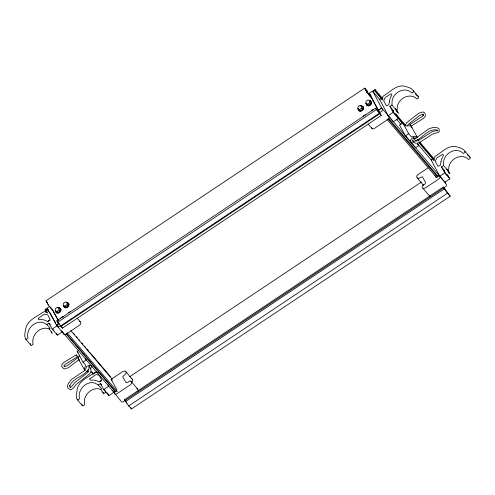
<?xml version="1.0" encoding="UTF-8"?>
<svg xmlns="http://www.w3.org/2000/svg" width="495" height="495" viewBox="0 0 495 495"><rect width="100%" height="100%" fill="white"/><g stroke="black" fill="none" stroke-linecap="round" stroke-linejoin="round"><path stroke-width="0.74" d="M413.412 90.808L418.566 96.853L418.572 98.035L417.056 99.062C412.44 94.279 404.947 95.615 400.634 100.262A10.952 8.211 -40.4 0 0 397.207 107.761L397.139 111.078L391.984 105.027L392.052 101.71A10.952 8.211 -40.4 0 1 395.48 94.217C399.793 89.57 407.286 88.228 411.902 93.017L413.418 91.99L413.56 91.154C412.422 89.075 410.194 87.801 407.93 87.281C397.782 82.721 391.922 90.932 383.73 95.758L382.635 97.051L382.567 99.421L382.152 99.699L381.181 98.301L379.591 99.359L388.198 115.725L393.352 121.77L398.32 118.454L395.777 113.794M464.947 151.278L470.101 157.323L470.108 158.505L468.598 159.532C463.976 154.749 456.483 156.086 452.17 160.733A10.952 8.211 -40.4 0 0 448.742 168.232L448.674 171.548L443.52 165.497L443.588 162.181A10.952 8.211 -40.4 0 1 447.016 154.688C451.335 150.041 458.822 148.698 463.444 153.487L464.96 152.46L465.096 151.625C463.957 149.546 461.73 148.277 459.471 147.751C449.318 143.191 443.458 151.402 435.266 156.228L434.177 157.521L434.109 159.891L433.688 160.17L432.717 158.771L431.126 159.835L439.733 176.195L444.887 182.24L449.856 178.924L447.678 174.933M48.572 310.606L48.615 311.275L49.228 311.237M436.955 130.828L437.036 130.105L437.933 130.915L436.609 129.981C427.315 128.279 422.359 139.157 414.167 141.304L412.007 140.45M55.236 310.687L55.477 308.595L57.507 307.247L59.295 307.977L60.248 309.097L60 311.182L57.971 312.537L56.189 311.807L55.236 310.687L57.018 311.423L57.971 312.537M60 311.182L59.047 310.068L59.295 307.977M63.224 305.359L63.465 303.268L65.495 301.913L67.277 302.649L68.236 303.769L67.988 305.854L65.959 307.209L64.177 306.473L63.224 305.359L65.006 306.089L65.959 307.209M67.988 305.854L67.035 304.741L67.277 302.649M357.842 108.758L358.089 106.673L360.119 105.317L361.901 106.054L362.854 107.167L362.612 109.259L360.583 110.608L358.801 109.878L357.842 108.758L359.63 109.494L360.583 110.608M362.612 109.259L361.659 108.139L361.901 106.054M365.83 103.43L366.077 101.339L368.107 99.99L369.889 100.72L370.842 101.84L370.6 103.925L368.571 105.28L366.783 104.544L365.83 103.43L367.612 104.167L368.571 105.28M370.6 103.925L369.641 102.811L369.889 100.72M138.074 391.403L138.266 390.19L137.629 389.021L131.002 381.243L130.105 380.834L127.209 382.685L125.835 382.381L122.686 376.714L125.99 373.62L126.231 372.735L125.247 371.015L123.206 371.275L111.14 379.331L116.832 389.775L116.523 391.044L115.774 391.595L114.828 391.489L113.943 392.467L121.256 401.495A1.714 1.287 -40.4 0 0 123.298 401.693L443.638 187.939L447.455 193.242L128.7 405.943L124.412 399.787L443.167 187.079L443.904 187.945M358.417 108.43L358.182 109.482L359.03 110.911L360.459 111.307L362.105 110.719L363.336 109.383L363.689 107.805L363.027 106.592M358.368 109.698L358.603 108.646M366.405 103.102L366.17 104.154L367.018 105.584L368.447 105.973L370.087 105.392L371.324 104.055L371.677 102.477L370.829 101.042L369.406 100.652M366.356 104.371L366.591 103.319M371.491 102.261L371.139 103.839L369.907 105.175L368.261 105.757L366.832 105.367M368.651 93.623L368.973 93.376L370.477 95.139M90.69 368.775L91.303 367.104L92.014 366.628L91.278 365.273M79.485 355.026L78.222 358.751L84.985 370.594M416.759 141.211L417.551 139.244M404.762 125.848L406.735 122.587L418.999 113.126L423.101 111.932L425.013 113.157L425.403 116.275L423.392 118.454L411.104 126.126L409.965 124.431L422.018 116.647L423.584 114.958L423.126 115.657L423.132 114.642L422.328 114.128L423.089 114.314L420.057 115.199L408.468 124.14L407.447 125.829M88.63 371.337L87.553 372.686L74.436 382.882L72.177 386.156L70.34 387.35M63.806 365.885L65.303 364.271L77.399 356.796L76.199 354.853L63.855 362.482L61.801 364.697L61.776 366.888L64.251 368.961L68.267 367.785L79.082 359.574M131.546 382.282L132.617 381.391L132.697 379.863L125.761 371.516M78.761 356.994L67.227 365.749L64.697 366.492M59.091 323.662L58.348 324.213L57.395 324.107L56.517 325.085L63.824 334.113A1.714 1.287 -40.4 0 0 65.866 334.311L79.714 325.073L80.648 324.021L80.84 322.808L80.196 321.639L77.356 318.304M59.258 323.452L56.312 324.708L47.353 308.861L45.769 309.92L45.967 311.237L47.464 312.995M85.19 370.223L71.472 379.523L68.378 383.514L67.469 385.648L67.871 388.167L70.612 389.862L73.854 387.752L76.112 384.473L89.168 374.325L90.82 372.24L91.043 369.864L89.044 365.669M58.119 320.339L53.095 311.12L48.331 305.124L45.985 300.824L364.741 88.116L367.568 91.594C359.704 82.684 372.333 98.604 371.844 98.103M49.494 306.56L45.002 309.561L45.336 311.312L45.967 311.237M368.973 93.376L375.018 89.57L383.025 98.963M444.795 181.585L445.512 182.903L381.459 107.743L372.964 91.587L374.554 90.529L382.586 99.953M48.089 309.728L46.505 310.786L47.167 312.388L46.747 312.667L44.822 311.627L43.282 312.098C35.083 317.809 25.944 320.624 25.214 331.823C24.614 334.212 24.503 336.909 25.684 339.137L30.839 345.182L31.569 345.436L33.097 344.433C31.556 337.887 35.479 331.334 41.716 328.921A10.952 8.211 -40.4 0 1 49.314 329.064M374.554 90.529L375.73 91.185L375.018 89.57M57.018 311.423L59.047 310.068M65.006 306.089L67.035 304.741M359.63 109.494L361.659 108.139M367.612 104.167L369.641 102.811M47.186 321.7L50.038 320.216M25.684 339.137L26.414 339.391L27.943 338.382C26.402 331.842 30.325 325.289 36.562 322.87A10.952 8.211 -40.4 0 1 44.16 323.012L46.839 324.497L48.925 323.105L50.329 324.757M60.613 318.007L62.636 316.651L63.83 317.14M68.595 312.679L70.624 311.324M363.219 116.078L365.248 114.729M371.207 110.75L373.236 109.395M371.095 95.733L369.592 93.97L381.237 115.446L62.481 328.154L57.599 322.313L56.814 320.878L375.575 108.176L379.578 112.749L371.85 98.418L367.086 92.423L364.741 88.116M57.599 322.313L376.355 109.605L381.237 115.446M381.459 107.743L379.077 110.038L378.143 109.649L379.318 109.977L381.447 107.997L382.344 109.37A1.714 1.287 -40.4 0 1 381.546 111.462L379.776 112.643M48.925 323.105L52.192 329.095L57.16 325.778L56.436 324.454M61.015 325.351L59.239 326.533A1.714 1.287 -40.4 0 1 57.197 326.341M60.65 325.896L379.411 113.194M402.076 122.822L393.166 112.408L389.899 106.419L391.984 105.027M60.965 326.471L379.721 113.763M52.192 329.095L57.346 335.14L62.314 331.823M388.198 115.725L393.166 112.408M417.396 137.468L411.859 127.308L410.572 125.798L405.386 125.897L402.794 122.853L399.514 125.043L405.417 135.884L409.872 141.106L412.013 138.111L416.159 138.031M84.125 369.586L85.66 365.211L83.061 362.167L77.158 351.332L78.798 350.237M405.417 135.884L408.703 133.687L411.296 136.731L416.474 136.639M409.984 140.5L411.091 142.535L411.803 142.053L413.789 141.997M83.061 362.167L86.347 359.976L85.61 358.621M417.353 142.857L418.826 145.567L415.546 147.758L411.091 142.535M90.802 365.199L86.953 366.195L85.641 368.973L85.728 369.703M91.024 371.51L93.19 374.047L96.469 371.85M99.347 381.756L101.574 380.686M98.288 373.137L96.364 372.098L94.817 372.568C86.625 378.279 77.486 381.094 76.75 392.294C76.15 394.688 76.044 397.38 77.22 399.607L77.956 399.861L79.485 398.859C77.938 392.312 81.867 385.76 88.104 383.347A10.952 8.211 -40.4 0 1 95.696 383.489L98.381 384.968L100.46 383.575L101.871 385.228M427.989 167.898L417.829 174.679L416.889 175.731L416.666 176.554L417.143 177.86L423.293 185.081M100.46 383.575L103.727 389.565L108.696 386.249L107.978 384.931M449.856 178.924L444.702 172.879L441.441 166.889L443.52 165.497M100.992 389.373L100.627 389.175L103.665 393.748L106.221 392.046M129.696 376.726L421.462 182.03M103.727 389.565L108.881 395.61L113.85 392.3L112.767 390.314M439.733 176.195L444.702 172.879M443.718 187.877L445.605 186.621A1.714 1.287 -40.4 0 0 446.403 184.53L445.717 183.274L445.209 183.23M125.612 401.507L444.374 188.799M128.824 405.888L131.447 408.963L450.203 196.255L443.644 187.166M418.269 140.592L432.16 131.645L436.639 130.562M419.141 142.746L433.1 133.755L437.506 132.697L439.114 131.806L439.207 129.084L437.277 127.722L432.853 127.568L429.103 128.65L415.701 138.297L414.037 138.922M387.777 115.842L388.29 115.892L388.971 117.148A1.714 1.287 -40.4 0 1 388.173 119.233L374.331 128.471L373.057 128.898L371.999 128.521L368.212 124.078M86.557 371.225L88.574 371.114M87.77 369.932L89.038 369.883M415.732 143.29L413.492 142.016L412.434 140.073M369.586 100.869L371.015 101.258M361.418 105.986L362.841 106.376L363.503 107.588L363.151 109.166L361.919 110.503L360.273 111.09L358.85 110.701M66.794 302.581L68.223 302.971L68.885 304.19L68.533 305.768L67.295 307.104L65.649 307.686L64.226 307.296M66.98 302.798L68.403 303.188L69.065 304.406L68.712 305.984L67.481 307.321L65.835 307.902L64.412 307.513L63.564 306.083M58.806 307.909L60.235 308.298L60.897 309.517L60.545 311.095L59.307 312.432L57.661 313.013L56.238 312.623L55.576 311.411M58.992 308.125L60.421 308.515L61.083 309.734L60.73 311.312L59.493 312.648L57.847 313.23L56.424 312.84L55.762 311.627M77.22 399.607L82.374 405.653L83.111 405.906L84.639 404.904C83.092 398.357 87.021 391.805 93.258 389.392A10.952 8.211 -40.4 0 1 100.85 389.534M417.143 177.86L418.399 178.497L422.414 176.703L425.477 182.432L425.081 183.917L422.254 185.885L422.161 186.955L422.798 188.125L423.856 188.508L425.131 188.081L438.978 178.844A1.714 1.287 -40.4 0 0 439.777 176.758L438.873 175.379L437.896 175.911L437.537 176.888L436.046 177.402L434.876 175.762M430.483 196.286L429.425 195.902L422.798 188.125M413.647 138.761L414.798 139.213M79.299 321.224L80.196 321.639M136.731 388.606L137.629 389.021M49.451 328.903L49.092 328.705L52.13 333.277L51.437 331.656M70.692 387.362L69.888 386.855L69.696 385.636L69.715 386.125C73 377.301 85.035 376.652 89.075 368.453L88.84 366.523M64.047 366.121L64.851 366.634M415.336 94.062L418.566 96.853M467.503 154.954L470.101 157.323M45.985 300.824L47.483 302.482M415.15 140.419L415.856 140.976M131.874 378.793L132.388 379.294M393.401 110.998L392.714 110.274L394.466 113.479L395.753 114.846L395.381 113.98M389.899 106.419L393.179 110.267M441.441 166.889L444.72 170.738M396.037 114.234L405.547 125.39M417.557 139.479L418.553 140.654M419.556 141.83L434.072 158.858M375.513 91.334L382.517 99.551M397.027 116.579L402.534 123.038M419.048 142.418L434.059 160.034M418.591 142.195L434.103 160.399M372.964 91.587L379.968 99.804M396.483 119.184L400.987 124.468M417.502 143.847L431.516 160.287M416.666 143.03L418.826 145.567M368.843 93.338L370.34 95.096M371.04 96.42L365.539 89.972L366.943 92.534M368.441 94.298L369.938 96.055M388.73 118.546L438.273 176.678M388.055 118.85L437.599 176.975M387.084 119.431L436.627 177.563M450.203 196.255L447.146 192.673L447.455 193.242M360.119 105.317L361.072 106.431M57.507 307.247L58.46 308.36M73.353 333.098L74.355 334.267M76.354 336.619L77.356 337.794M78.86 339.551L79.856 340.727M81.861 343.078L82.863 344.254M84.36 346.011L85.864 347.775M86.866 348.95L88.865 351.295M89.867 352.471L110.385 376.546M70.822 330.611L112.309 379.281M50.119 306.912L51.913 309.016M111.14 379.331L112.087 380.438M47.353 308.861L48.355 310.037M124.412 399.787L125.148 400.647M67.264 332.844L117.303 391.564M56.814 320.878L58.664 323.049M66.342 333.525L115.886 391.656M45.769 309.92L46.765 311.095M66.052 333.865L115.595 391.997M56.312 324.708L58.094 326.879M61.374 330.728L114.357 392.82M77.158 351.332L78.018 352.347M78.222 358.751L79.509 360.261M46.839 324.497L50.119 328.346M98.381 384.968L101.661 388.816M126.961 403.19L125.606 401.185M48.324 304.809L47.984 304.307M104.482 389.856L105.54 391.322M52.946 329.385L53.998 330.846M77.399 356.796L76.199 354.853M82.374 405.653L81.774 403.988M30.839 345.182L30.232 343.518M409.928 124.202L411.104 126.126M52.439 309.734L53.089 310.804M443.167 187.079L443.638 187.939M402.794 122.853L408.703 133.687M375.575 108.176L376.355 109.605M371.355 127.351L371.999 128.521M131.002 381.243L131.639 382.412L131.447 383.631L130.513 384.677L116.672 393.915A1.714 1.287 -40.4 0 1 114.63 393.723M130.661 407.527L131.447 408.963M128.391 405.374L128.7 405.943M107.427 392.95L108.881 395.61M92.082 372.011L93.19 374.047M102.972 392.127L103.665 393.748M52.612 309.938L58.336 320.432M61.819 326.824L62.481 328.154M46.994 302.488L47.656 303.701M63.143 332.863L63.824 334.113M49.952 312.562L55.718 323.136M56.257 333.147L57.346 335.14M413.337 137.066L414.426 139.076M446.923 174.457L447.294 175.317L446.001 173.955L444.25 170.744M423.293 184.332L423.454 185.062M411.859 127.308L411.908 127.753M389.429 101.209L388.884 104.711L386.496 105.874L383.712 100.869L385.289 97.441L391.013 93.858L391.644 94.062L391.848 94.991L390.209 98.245L389.429 101.209M440.971 161.679L440.42 165.181L438.032 166.351L435.254 161.339L436.825 157.911L442.555 154.329L443.18 154.533L443.39 155.461L441.75 158.716L440.971 161.679M38.363 318.341L38.233 319.046L38.882 319.683L42.242 319.597L44.977 320.216L47.118 321.305L48.034 321.311L50.082 319.522L47.792 314.814L44.884 314.17L43.9 314.405L38.363 318.341M89.904 378.811L89.768 379.517L90.418 380.154L93.784 380.067L96.513 380.686L98.66 381.775L99.569 381.781L101.617 379.993L99.328 375.284L96.42 374.641L95.436 374.876L89.904 378.811M398.308 113.138L397.021 111.777L395.27 108.566L398.308 113.138M449.85 173.609L448.557 172.248L446.806 169.036L449.85 173.609"/></g></svg>
